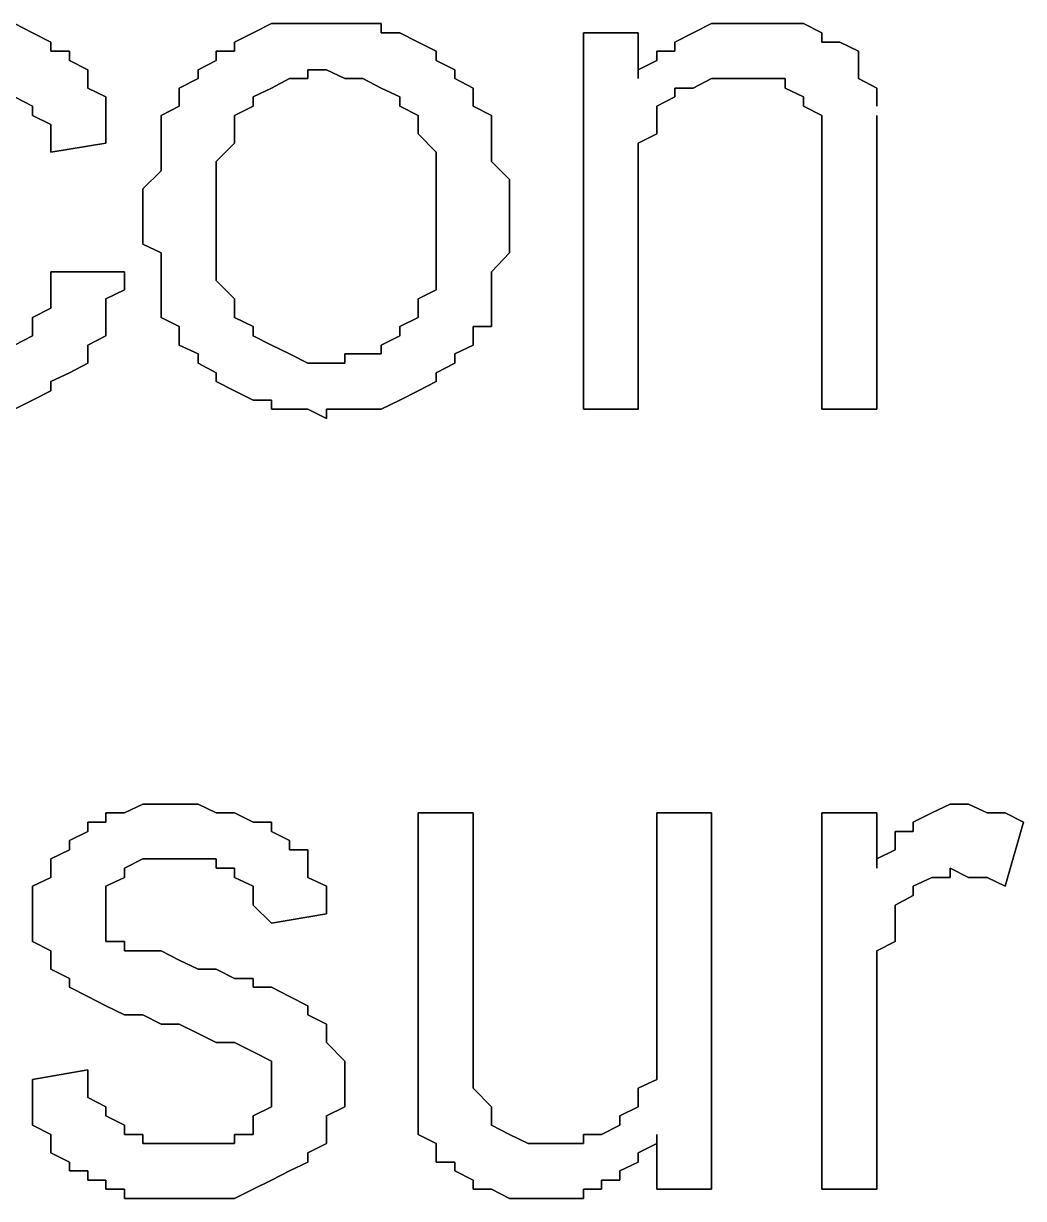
# Model space of a CAD drawing. Header units: metres. Extents: x 2.9 to 42.8, y 1.7 to 28.7.
# Drawn here: x 38.0876 to 38.2799, y 16.3054 to 16.5312 of the extents above; entities that cross this region are included whole.
import ezdxf

# ---------------------------------------------------------------- set-up
doc = ezdxf.new("R2010")
doc.units = ezdxf.units.M
doc.layers.add('GRIS', color=8, linetype='Continuous')

msp = doc.modelspace()

# ---------------------------------------------------------------- linework, layer by layer
at = {"layer": 'GRIS', "lineweight": -3}
for points in [[(38.0894, 16.5294), (38.0859, 16.5312), (38.0894, 16.5294)], [(38.1353, 16.5312), (38.1318, 16.5294), (38.1353, 16.5312)], [(38.1388, 16.5312), (38.1353, 16.5312), (38.1388, 16.5312)], [(38.1423, 16.5312), (38.1388, 16.5312), (38.1423, 16.5312)], [(38.1459, 16.5312), (38.1423, 16.5312), (38.1459, 16.5312)], [(38.1494, 16.5312), (38.1459, 16.5312), (38.1494, 16.5312)], [(38.1529, 16.5312), (38.1494, 16.5312), (38.1529, 16.5312)], [(38.1564, 16.5312), (38.1529, 16.5312), (38.1564, 16.5312)], [(38.1564, 16.5294), (38.1564, 16.5312), (38.1564, 16.5294)], [(38.2199, 16.5312), (38.2164, 16.5294), (38.2199, 16.5312)], [(38.2235, 16.5312), (38.2199, 16.5312), (38.2235, 16.5312)], [(38.227, 16.5312), (38.2235, 16.5312), (38.227, 16.5312)], [(38.2305, 16.5312), (38.227, 16.5312), (38.2305, 16.5312)], [(38.2341, 16.5312), (38.2305, 16.5312), (38.2341, 16.5312)], [(38.2376, 16.5312), (38.2341, 16.5312), (38.2376, 16.5312)], [(38.2411, 16.5294), (38.2376, 16.5312), (38.2411, 16.5294)], [(38.0929, 16.5276), (38.0894, 16.5294), (38.0929, 16.5276)], [(38.1318, 16.5294), (38.1282, 16.5276), (38.1318, 16.5294)], [(38.16, 16.5294), (38.1564, 16.5294), (38.16, 16.5294)], [(38.1635, 16.5276), (38.16, 16.5294), (38.1635, 16.5276)], [(38.2058, 16.5294), (38.1953, 16.5294), (38.2058, 16.5294)], [(38.1953, 16.5294), (38.1953, 16.4571), (38.1953, 16.5294)], [(38.2058, 16.5206), (38.2058, 16.5294), (38.2058, 16.5206)], [(38.2164, 16.5294), (38.2129, 16.5276), (38.2164, 16.5294)], [(38.2411, 16.5276), (38.2411, 16.5294), (38.2411, 16.5276)], [(38.0929, 16.5259), (38.0929, 16.5276), (38.0929, 16.5259)], [(38.1282, 16.5276), (38.1282, 16.5259), (38.1282, 16.5276)], [(38.167, 16.5259), (38.1635, 16.5276), (38.167, 16.5259)], [(38.2129, 16.5276), (38.2129, 16.5259), (38.2129, 16.5276)], [(38.2446, 16.5276), (38.2411, 16.5276), (38.2446, 16.5276)], [(38.2482, 16.5259), (38.2446, 16.5276), (38.2482, 16.5259)], [(38.0965, 16.5259), (38.0929, 16.5259), (38.0965, 16.5259)], [(38.0965, 16.5241), (38.0965, 16.5259), (38.0965, 16.5241)], [(38.1, 16.5223), (38.0965, 16.5241), (38.1, 16.5223)], [(38.1247, 16.5241), (38.1212, 16.5223), (38.1247, 16.5241)], [(38.1282, 16.5259), (38.1247, 16.5259), (38.1282, 16.5259)], [(38.1247, 16.5259), (38.1247, 16.5241), (38.1247, 16.5259)], [(38.167, 16.5241), (38.167, 16.5259), (38.167, 16.5241)], [(38.1706, 16.5223), (38.167, 16.5241), (38.1706, 16.5223)], [(38.2094, 16.5241), (38.2058, 16.5223), (38.2094, 16.5241)], [(38.2129, 16.5259), (38.2094, 16.5259), (38.2129, 16.5259)], [(38.2094, 16.5259), (38.2094, 16.5241), (38.2094, 16.5259)], [(38.2482, 16.5241), (38.2482, 16.5259), (38.2482, 16.5241)], [(38.2482, 16.5206), (38.2482, 16.5241), (38.2482, 16.5206)], [(38.1, 16.5206), (38.1, 16.5223), (38.1, 16.5206)], [(38.1212, 16.5223), (38.1212, 16.5206), (38.1212, 16.5223)], [(38.1423, 16.5206), (38.1423, 16.5223), (38.1423, 16.5206)], [(38.1423, 16.5223), (38.1459, 16.5223), (38.1423, 16.5223)], [(38.1459, 16.5223), (38.1494, 16.5206), (38.1459, 16.5223)], [(38.1706, 16.5206), (38.1706, 16.5223), (38.1706, 16.5206)], [(38.2058, 16.5223), (38.2058, 16.5206), (38.2058, 16.5223)], [(38.1, 16.5188), (38.1, 16.5206), (38.1, 16.5188)], [(38.1212, 16.5206), (38.1176, 16.5188), (38.1212, 16.5206)], [(38.1353, 16.5188), (38.1388, 16.5206), (38.1353, 16.5188)], [(38.1388, 16.5206), (38.1423, 16.5206), (38.1388, 16.5206)], [(38.1494, 16.5206), (38.1529, 16.5206), (38.1494, 16.5206)], [(38.1529, 16.5206), (38.1564, 16.5188), (38.1529, 16.5206)], [(38.1741, 16.5188), (38.1706, 16.5206), (38.1741, 16.5188)], [(38.2164, 16.5188), (38.2199, 16.5206), (38.2164, 16.5188)], [(38.2199, 16.5206), (38.2235, 16.5206), (38.2199, 16.5206)], [(38.2235, 16.5206), (38.227, 16.5206), (38.2235, 16.5206)], [(38.227, 16.5206), (38.2305, 16.5206), (38.227, 16.5206)], [(38.2305, 16.5206), (38.2341, 16.5206), (38.2305, 16.5206)], [(38.2341, 16.5206), (38.2341, 16.5188), (38.2341, 16.5206)], [(38.2517, 16.5188), (38.2482, 16.5206), (38.2517, 16.5188)], [(38.1035, 16.5171), (38.1, 16.5188), (38.1035, 16.5171)], [(38.1176, 16.5188), (38.1176, 16.5171), (38.1176, 16.5188)], [(38.1318, 16.5171), (38.1353, 16.5188), (38.1318, 16.5171)], [(38.1564, 16.5188), (38.16, 16.5171), (38.1564, 16.5188)], [(38.1741, 16.5171), (38.1741, 16.5188), (38.1741, 16.5171)], [(38.2129, 16.5171), (38.2129, 16.5188), (38.2129, 16.5171)], [(38.2129, 16.5188), (38.2164, 16.5188), (38.2129, 16.5188)], [(38.2341, 16.5188), (38.2376, 16.5171), (38.2341, 16.5188)], [(38.2517, 16.5171), (38.2517, 16.5188), (38.2517, 16.5171)], [(38.0859, 16.5171), (38.0894, 16.5153), (38.0859, 16.5171)], [(38.0894, 16.5153), (38.0894, 16.5135), (38.0894, 16.5153)], [(38.1035, 16.5153), (38.1035, 16.5171), (38.1035, 16.5153)], [(38.1035, 16.5118), (38.1035, 16.5153), (38.1035, 16.5118)], [(38.1176, 16.5153), (38.1141, 16.5135), (38.1176, 16.5153)], [(38.1176, 16.5171), (38.1176, 16.5153), (38.1176, 16.5171)], [(38.1282, 16.5135), (38.1318, 16.5153), (38.1282, 16.5135)], [(38.1318, 16.5153), (38.1318, 16.5171), (38.1318, 16.5153)], [(38.16, 16.5171), (38.16, 16.5153), (38.16, 16.5171)], [(38.16, 16.5153), (38.1635, 16.5135), (38.16, 16.5153)], [(38.1741, 16.5153), (38.1741, 16.5171), (38.1741, 16.5153)], [(38.1776, 16.5135), (38.1741, 16.5153), (38.1776, 16.5135)], [(38.2094, 16.5153), (38.2129, 16.5171), (38.2094, 16.5153)], [(38.2094, 16.5135), (38.2094, 16.5153), (38.2094, 16.5135)], [(38.2376, 16.5171), (38.2376, 16.5153), (38.2376, 16.5171)], [(38.2376, 16.5153), (38.2411, 16.5135), (38.2376, 16.5153)], [(38.2517, 16.5153), (38.2517, 16.5171), (38.2517, 16.5153)], [(38.0894, 16.5135), (38.0929, 16.5118), (38.0894, 16.5135)], [(38.1141, 16.5135), (38.1141, 16.5118), (38.1141, 16.5135)], [(38.1282, 16.5118), (38.1282, 16.5135), (38.1282, 16.5118)], [(38.1635, 16.5135), (38.1635, 16.5118), (38.1635, 16.5135)], [(38.1776, 16.5118), (38.1776, 16.5135), (38.1776, 16.5118)], [(38.2094, 16.5118), (38.2094, 16.5135), (38.2094, 16.5118)], [(38.2411, 16.5135), (38.2411, 16.5118), (38.2411, 16.5135)], [(38.2517, 16.51), (38.2517, 16.5135), (38.2517, 16.51)], [(38.0929, 16.5118), (38.0929, 16.51), (38.0929, 16.5118)], [(38.1035, 16.51), (38.1035, 16.5118), (38.1035, 16.51)], [(38.1141, 16.5118), (38.1141, 16.51), (38.1141, 16.5118)], [(38.1282, 16.51), (38.1282, 16.5118), (38.1282, 16.51)], [(38.1635, 16.5118), (38.1635, 16.51), (38.1635, 16.5118)], [(38.1776, 16.5082), (38.1776, 16.5118), (38.1776, 16.5082)], [(38.2094, 16.51), (38.2094, 16.5118), (38.2094, 16.51)], [(38.2411, 16.5118), (38.2411, 16.51), (38.2411, 16.5118)], [(38.0929, 16.51), (38.0929, 16.5065), (38.0929, 16.51)], [(38.1035, 16.5082), (38.1035, 16.51), (38.1035, 16.5082)], [(38.1141, 16.51), (38.1141, 16.5065), (38.1141, 16.51)], [(38.1282, 16.5082), (38.1282, 16.51), (38.1282, 16.5082)], [(38.1635, 16.51), (38.167, 16.5065), (38.1635, 16.51)], [(38.2058, 16.5082), (38.2094, 16.51), (38.2058, 16.5082)], [(38.2411, 16.51), (38.2411, 16.5082), (38.2411, 16.51)], [(38.2517, 16.5082), (38.2517, 16.51), (38.2517, 16.5082)], [(38.0929, 16.5065), (38.1035, 16.5082), (38.0929, 16.5065)], [(38.1141, 16.5065), (38.1141, 16.5047), (38.1141, 16.5065)], [(38.1247, 16.5047), (38.1282, 16.5082), (38.1247, 16.5047)], [(38.167, 16.5065), (38.167, 16.5047), (38.167, 16.5065)], [(38.1776, 16.5065), (38.1776, 16.5082), (38.1776, 16.5065)], [(38.1776, 16.5047), (38.1776, 16.5065), (38.1776, 16.5047)], [(38.2058, 16.5047), (38.2058, 16.5082), (38.2058, 16.5047)], [(38.2411, 16.5082), (38.2411, 16.5047), (38.2411, 16.5082)], [(38.2517, 16.5047), (38.2517, 16.5082), (38.2517, 16.5047)], [(38.1141, 16.5047), (38.1141, 16.5029), (38.1141, 16.5047)], [(38.1247, 16.5029), (38.1247, 16.5047), (38.1247, 16.5029)], [(38.167, 16.5047), (38.167, 16.5029), (38.167, 16.5047)], [(38.1811, 16.5012), (38.1776, 16.5047), (38.1811, 16.5012)], [(38.2058, 16.5029), (38.2058, 16.5047), (38.2058, 16.5029)], [(38.2411, 16.5047), (38.2411, 16.5012), (38.2411, 16.5047)], [(38.2517, 16.5029), (38.2517, 16.5047), (38.2517, 16.5029)], [(38.1141, 16.5029), (38.1106, 16.4994), (38.1141, 16.5029)], [(38.1247, 16.5012), (38.1247, 16.5029), (38.1247, 16.5012)], [(38.167, 16.5029), (38.167, 16.4994), (38.167, 16.5029)], [(38.2058, 16.4994), (38.2058, 16.5029), (38.2058, 16.4994)], [(38.2517, 16.4571), (38.2517, 16.5029), (38.2517, 16.4571)], [(38.1106, 16.4994), (38.1106, 16.4977), (38.1106, 16.4994)], [(38.1247, 16.4977), (38.1247, 16.5012), (38.1247, 16.4977)], [(38.167, 16.4994), (38.167, 16.4977), (38.167, 16.4994)], [(38.1811, 16.4994), (38.1811, 16.5012), (38.1811, 16.4994)], [(38.1811, 16.4959), (38.1811, 16.4994), (38.1811, 16.4959)], [(38.2058, 16.4977), (38.2058, 16.4994), (38.2058, 16.4977)], [(38.2411, 16.5012), (38.2411, 16.4571), (38.2411, 16.5012)], [(38.1106, 16.4977), (38.1106, 16.4941), (38.1106, 16.4977)], [(38.1247, 16.4941), (38.1247, 16.4977), (38.1247, 16.4941)], [(38.167, 16.4977), (38.167, 16.4941), (38.167, 16.4977)], [(38.2058, 16.4571), (38.2058, 16.4977), (38.2058, 16.4571)], [(38.1811, 16.4924), (38.1811, 16.4959), (38.1811, 16.4924)], [(38.1106, 16.4941), (38.1106, 16.4924), (38.1106, 16.4941)], [(38.1247, 16.4906), (38.1247, 16.4941), (38.1247, 16.4906)], [(38.167, 16.4941), (38.167, 16.4924), (38.167, 16.4941)], [(38.1106, 16.4924), (38.1106, 16.4888), (38.1106, 16.4924)], [(38.1247, 16.4888), (38.1247, 16.4906), (38.1247, 16.4888)], [(38.167, 16.4924), (38.167, 16.4906), (38.167, 16.4924)], [(38.167, 16.4906), (38.167, 16.4871), (38.167, 16.4906)], [(38.1811, 16.4888), (38.1811, 16.4924), (38.1811, 16.4888)], [(38.1106, 16.4888), (38.1141, 16.4871), (38.1106, 16.4888)], [(38.1247, 16.4853), (38.1247, 16.4888), (38.1247, 16.4853)], [(38.1811, 16.4871), (38.1811, 16.4888), (38.1811, 16.4871)], [(38.1141, 16.4871), (38.1141, 16.4835), (38.1141, 16.4871)], [(38.167, 16.4871), (38.167, 16.4853), (38.167, 16.4871)], [(38.1776, 16.4835), (38.1811, 16.4871), (38.1776, 16.4835)], [(38.0929, 16.4835), (38.0929, 16.48), (38.0929, 16.4835)], [(38.1071, 16.4835), (38.0929, 16.4835), (38.1071, 16.4835)], [(38.1071, 16.48), (38.1071, 16.4835), (38.1071, 16.48)], [(38.1141, 16.4835), (38.1141, 16.4818), (38.1141, 16.4835)], [(38.1247, 16.4835), (38.1247, 16.4853), (38.1247, 16.4835)], [(38.1247, 16.4818), (38.1247, 16.4835), (38.1247, 16.4818)], [(38.167, 16.4853), (38.167, 16.4818), (38.167, 16.4853)], [(38.1776, 16.4818), (38.1776, 16.4835), (38.1776, 16.4818)], [(38.1141, 16.4818), (38.1141, 16.4783), (38.1141, 16.4818)], [(38.1282, 16.4783), (38.1247, 16.4818), (38.1282, 16.4783)], [(38.167, 16.4818), (38.167, 16.48), (38.167, 16.4818)], [(38.1776, 16.48), (38.1776, 16.4818), (38.1776, 16.48)], [(38.0929, 16.48), (38.0929, 16.4783), (38.0929, 16.48)], [(38.1035, 16.4783), (38.1071, 16.48), (38.1035, 16.4783)], [(38.167, 16.48), (38.1635, 16.4783), (38.167, 16.48)], [(38.1776, 16.4783), (38.1776, 16.48), (38.1776, 16.4783)], [(38.0929, 16.4783), (38.0929, 16.4765), (38.0929, 16.4783)], [(38.1035, 16.4747), (38.1035, 16.4783), (38.1035, 16.4747)], [(38.1141, 16.4783), (38.1141, 16.4765), (38.1141, 16.4783)], [(38.1282, 16.4765), (38.1282, 16.4783), (38.1282, 16.4765)], [(38.1635, 16.4783), (38.1635, 16.4765), (38.1635, 16.4783)], [(38.1776, 16.4747), (38.1776, 16.4783), (38.1776, 16.4747)], [(38.0929, 16.4765), (38.0894, 16.4747), (38.0929, 16.4765)], [(38.0894, 16.4747), (38.0894, 16.473), (38.0894, 16.4747)], [(38.1035, 16.473), (38.1035, 16.4747), (38.1035, 16.473)], [(38.1141, 16.4765), (38.1141, 16.4747), (38.1141, 16.4765)], [(38.1141, 16.4747), (38.1176, 16.473), (38.1141, 16.4747)], [(38.1282, 16.4747), (38.1282, 16.4765), (38.1282, 16.4747)], [(38.1318, 16.473), (38.1282, 16.4747), (38.1318, 16.473)], [(38.1635, 16.4747), (38.16, 16.473), (38.1635, 16.4747)], [(38.1635, 16.4765), (38.1635, 16.4747), (38.1635, 16.4765)], [(38.1776, 16.473), (38.1776, 16.4747), (38.1776, 16.473)], [(38.0894, 16.473), (38.0894, 16.4712), (38.0894, 16.473)], [(38.1035, 16.4712), (38.1035, 16.473), (38.1035, 16.4712)], [(38.1176, 16.473), (38.1176, 16.4712), (38.1176, 16.473)], [(38.1318, 16.4712), (38.1318, 16.473), (38.1318, 16.4712)], [(38.16, 16.473), (38.16, 16.4712), (38.16, 16.473)], [(38.1741, 16.4712), (38.1741, 16.473), (38.1741, 16.4712)], [(38.1741, 16.473), (38.1776, 16.473), (38.1741, 16.473)], [(38.0894, 16.4712), (38.0859, 16.4694), (38.0894, 16.4712)], [(38.1, 16.4694), (38.1035, 16.4712), (38.1, 16.4694)], [(38.1176, 16.4712), (38.1176, 16.4694), (38.1176, 16.4712)], [(38.1353, 16.4694), (38.1318, 16.4712), (38.1353, 16.4694)], [(38.16, 16.4712), (38.1564, 16.4694), (38.16, 16.4712)], [(38.1741, 16.4694), (38.1741, 16.4712), (38.1741, 16.4694)], [(38.1, 16.4677), (38.1, 16.4694), (38.1, 16.4677)], [(38.1, 16.4659), (38.1, 16.4677), (38.1, 16.4659)], [(38.1176, 16.4694), (38.1212, 16.4677), (38.1176, 16.4694)], [(38.1212, 16.4677), (38.1212, 16.4659), (38.1212, 16.4677)], [(38.1388, 16.4677), (38.1353, 16.4694), (38.1388, 16.4677)], [(38.1423, 16.4659), (38.1388, 16.4677), (38.1423, 16.4659)], [(38.1529, 16.4677), (38.1494, 16.4677), (38.1529, 16.4677)], [(38.1494, 16.4677), (38.1494, 16.4659), (38.1494, 16.4677)], [(38.1564, 16.4677), (38.1529, 16.4677), (38.1564, 16.4677)], [(38.1564, 16.4694), (38.1564, 16.4677), (38.1564, 16.4694)], [(38.1706, 16.4677), (38.1741, 16.4694), (38.1706, 16.4677)], [(38.1706, 16.4659), (38.1706, 16.4677), (38.1706, 16.4659)], [(38.0965, 16.4641), (38.1, 16.4659), (38.0965, 16.4641)], [(38.1212, 16.4659), (38.1247, 16.4641), (38.1212, 16.4659)], [(38.1459, 16.4659), (38.1423, 16.4659), (38.1459, 16.4659)], [(38.1494, 16.4659), (38.1459, 16.4659), (38.1494, 16.4659)], [(38.167, 16.4641), (38.1706, 16.4659), (38.167, 16.4641)], [(38.0929, 16.4624), (38.0965, 16.4641), (38.0929, 16.4624)], [(38.1247, 16.4641), (38.1247, 16.4624), (38.1247, 16.4641)], [(38.167, 16.4624), (38.167, 16.4641), (38.167, 16.4624)], [(38.0929, 16.4606), (38.0929, 16.4624), (38.0929, 16.4606)], [(38.1247, 16.4624), (38.1282, 16.4606), (38.1247, 16.4624)], [(38.1635, 16.4606), (38.167, 16.4624), (38.1635, 16.4606)], [(38.0859, 16.4571), (38.0894, 16.4588), (38.0859, 16.4571)], [(38.0894, 16.4588), (38.0929, 16.4606), (38.0894, 16.4588)], [(38.1282, 16.4606), (38.1318, 16.4588), (38.1282, 16.4606)], [(38.1318, 16.4588), (38.1353, 16.4588), (38.1318, 16.4588)], [(38.1353, 16.4588), (38.1353, 16.4571), (38.1353, 16.4588)], [(38.1564, 16.4571), (38.16, 16.4588), (38.1564, 16.4571)], [(38.16, 16.4588), (38.1635, 16.4606), (38.16, 16.4588)], [(38.1353, 16.4571), (38.1388, 16.4571), (38.1353, 16.4571)], [(38.1388, 16.4571), (38.1423, 16.4571), (38.1388, 16.4571)], [(38.1423, 16.4571), (38.1459, 16.4553), (38.1423, 16.4571)], [(38.1459, 16.4553), (38.1459, 16.4571), (38.1459, 16.4553)], [(38.1459, 16.4571), (38.1494, 16.4571), (38.1459, 16.4571)], [(38.1494, 16.4571), (38.1529, 16.4571), (38.1494, 16.4571)], [(38.1529, 16.4571), (38.1564, 16.4571), (38.1529, 16.4571)], [(38.1953, 16.4571), (38.2058, 16.4571), (38.1953, 16.4571)], [(38.2411, 16.4571), (38.2517, 16.4571), (38.2411, 16.4571)], [(38.1106, 16.3812), (38.1071, 16.3795), (38.1106, 16.3812)], [(38.1141, 16.3812), (38.1106, 16.3812), (38.1141, 16.3812)], [(38.1176, 16.3812), (38.1141, 16.3812), (38.1176, 16.3812)], [(38.1212, 16.3812), (38.1176, 16.3812), (38.1212, 16.3812)], [(38.1247, 16.3795), (38.1212, 16.3812), (38.1247, 16.3795)], [(38.2658, 16.3812), (38.2623, 16.3795), (38.2658, 16.3812)], [(38.2693, 16.3812), (38.2658, 16.3812), (38.2693, 16.3812)], [(38.2729, 16.3795), (38.2693, 16.3812), (38.2729, 16.3795)], [(38.1035, 16.3777), (38.1, 16.3777), (38.1035, 16.3777)], [(38.1, 16.3777), (38.1, 16.3759), (38.1, 16.3777)], [(38.1071, 16.3795), (38.1035, 16.3795), (38.1071, 16.3795)], [(38.1035, 16.3795), (38.1035, 16.3777), (38.1035, 16.3795)], [(38.1282, 16.3795), (38.1247, 16.3795), (38.1282, 16.3795)], [(38.1318, 16.3777), (38.1282, 16.3795), (38.1318, 16.3777)], [(38.1353, 16.3777), (38.1318, 16.3777), (38.1353, 16.3777)], [(38.1353, 16.3759), (38.1353, 16.3777), (38.1353, 16.3759)], [(38.1741, 16.3795), (38.1635, 16.3795), (38.1741, 16.3795)], [(38.1635, 16.3795), (38.1635, 16.3336), (38.1635, 16.3795)], [(38.1741, 16.3389), (38.1741, 16.3795), (38.1741, 16.3389)], [(38.2199, 16.3795), (38.2094, 16.3795), (38.2199, 16.3795)], [(38.2094, 16.3795), (38.2094, 16.3407), (38.2094, 16.3795)], [(38.2199, 16.3072), (38.2199, 16.3795), (38.2199, 16.3072)], [(38.2517, 16.3795), (38.2411, 16.3795), (38.2517, 16.3795)], [(38.2411, 16.3795), (38.2411, 16.3072), (38.2411, 16.3795)], [(38.2517, 16.3689), (38.2517, 16.3795), (38.2517, 16.3689)], [(38.2623, 16.3795), (38.2587, 16.3777), (38.2623, 16.3795)], [(38.2587, 16.3777), (38.2587, 16.3759), (38.2587, 16.3777)], [(38.2764, 16.3795), (38.2729, 16.3795), (38.2764, 16.3795)], [(38.2799, 16.3777), (38.2764, 16.3795), (38.2799, 16.3777)], [(38.2764, 16.3654), (38.2799, 16.3777), (38.2764, 16.3654)], [(38.1, 16.3759), (38.0965, 16.3742), (38.1, 16.3759)], [(38.1388, 16.3742), (38.1353, 16.3759), (38.1388, 16.3742)], [(38.2587, 16.3759), (38.2552, 16.3759), (38.2587, 16.3759)], [(38.2552, 16.3759), (38.2552, 16.3724), (38.2552, 16.3759)], [(38.0965, 16.3742), (38.0965, 16.3724), (38.0965, 16.3742)], [(38.1388, 16.3724), (38.1388, 16.3742), (38.1388, 16.3724)], [(38.0965, 16.3724), (38.0929, 16.3707), (38.0965, 16.3724)], [(38.0929, 16.3707), (38.0929, 16.3689), (38.0929, 16.3707)], [(38.1071, 16.3689), (38.1106, 16.3707), (38.1071, 16.3689)], [(38.1106, 16.3707), (38.1141, 16.3707), (38.1106, 16.3707)], [(38.1141, 16.3707), (38.1176, 16.3707), (38.1141, 16.3707)], [(38.1176, 16.3707), (38.1212, 16.3707), (38.1176, 16.3707)], [(38.1212, 16.3707), (38.1247, 16.3707), (38.1212, 16.3707)], [(38.1247, 16.3707), (38.1247, 16.3689), (38.1247, 16.3707)], [(38.1423, 16.3724), (38.1388, 16.3724), (38.1423, 16.3724)], [(38.1423, 16.3707), (38.1423, 16.3724), (38.1423, 16.3707)], [(38.1423, 16.3671), (38.1423, 16.3707), (38.1423, 16.3671)], [(38.2552, 16.3724), (38.2517, 16.3707), (38.2552, 16.3724)], [(38.2517, 16.3707), (38.2517, 16.3689), (38.2517, 16.3707)], [(38.0929, 16.3689), (38.0929, 16.3671), (38.0929, 16.3689)], [(38.1071, 16.3671), (38.1071, 16.3689), (38.1071, 16.3671)], [(38.1247, 16.3689), (38.1282, 16.3689), (38.1247, 16.3689)], [(38.1282, 16.3689), (38.1282, 16.3671), (38.1282, 16.3689)], [(38.2658, 16.3671), (38.2658, 16.3689), (38.2658, 16.3671)], [(38.2658, 16.3689), (38.2693, 16.3671), (38.2658, 16.3689)], [(38.0929, 16.3671), (38.0894, 16.3654), (38.0929, 16.3671)], [(38.1035, 16.3654), (38.1071, 16.3671), (38.1035, 16.3654)], [(38.1282, 16.3671), (38.1318, 16.3654), (38.1282, 16.3671)], [(38.1459, 16.3654), (38.1423, 16.3671), (38.1459, 16.3654)], [(38.2587, 16.3654), (38.2623, 16.3671), (38.2587, 16.3654)], [(38.2623, 16.3671), (38.2658, 16.3671), (38.2623, 16.3671)], [(38.2693, 16.3671), (38.2729, 16.3671), (38.2693, 16.3671)], [(38.2729, 16.3671), (38.2764, 16.3654), (38.2729, 16.3671)], [(38.0894, 16.3654), (38.0894, 16.3618), (38.0894, 16.3654)], [(38.1035, 16.3636), (38.1035, 16.3654), (38.1035, 16.3636)], [(38.1318, 16.3654), (38.1318, 16.3636), (38.1318, 16.3654)], [(38.1459, 16.3636), (38.1459, 16.3654), (38.1459, 16.3636)], [(38.2587, 16.3636), (38.2587, 16.3654), (38.2587, 16.3636)], [(38.0894, 16.3618), (38.0894, 16.3601), (38.0894, 16.3618)], [(38.1035, 16.3618), (38.1035, 16.3636), (38.1035, 16.3618)], [(38.1035, 16.3583), (38.1035, 16.3618), (38.1035, 16.3583)], [(38.1318, 16.3636), (38.1318, 16.3618), (38.1318, 16.3636)], [(38.1318, 16.3618), (38.1353, 16.3583), (38.1318, 16.3618)], [(38.1459, 16.3601), (38.1459, 16.3636), (38.1459, 16.3601)], [(38.2552, 16.3618), (38.2587, 16.3636), (38.2552, 16.3618)], [(38.2552, 16.3601), (38.2552, 16.3618), (38.2552, 16.3601)], [(38.0894, 16.3601), (38.0894, 16.3565), (38.0894, 16.3601)], [(38.1353, 16.3583), (38.1459, 16.3601), (38.1353, 16.3583)], [(38.2552, 16.3583), (38.2552, 16.3601), (38.2552, 16.3583)], [(38.1035, 16.3565), (38.1035, 16.3583), (38.1035, 16.3565)], [(38.2552, 16.3565), (38.2552, 16.3583), (38.2552, 16.3565)], [(38.0894, 16.3565), (38.0894, 16.3548), (38.0894, 16.3565)], [(38.0894, 16.3548), (38.0929, 16.353), (38.0894, 16.3548)], [(38.1035, 16.3548), (38.1035, 16.3565), (38.1035, 16.3548)], [(38.1071, 16.3548), (38.1035, 16.3548), (38.1071, 16.3548)], [(38.1071, 16.353), (38.1071, 16.3548), (38.1071, 16.353)], [(38.2517, 16.353), (38.2552, 16.3548), (38.2517, 16.353)], [(38.2552, 16.3548), (38.2552, 16.3565), (38.2552, 16.3548)], [(38.0929, 16.353), (38.0929, 16.3495), (38.0929, 16.353)], [(38.1106, 16.353), (38.1071, 16.353), (38.1106, 16.353)], [(38.1141, 16.353), (38.1106, 16.353), (38.1141, 16.353)], [(38.1176, 16.3512), (38.1141, 16.353), (38.1176, 16.3512)], [(38.2517, 16.3495), (38.2517, 16.353), (38.2517, 16.3495)], [(38.1212, 16.3495), (38.1176, 16.3512), (38.1212, 16.3495)], [(38.0929, 16.3495), (38.0965, 16.3477), (38.0929, 16.3495)], [(38.1247, 16.3495), (38.1212, 16.3495), (38.1247, 16.3495)], [(38.1282, 16.3477), (38.1247, 16.3495), (38.1282, 16.3477)], [(38.2517, 16.3477), (38.2517, 16.3495), (38.2517, 16.3477)], [(38.0965, 16.3477), (38.0965, 16.346), (38.0965, 16.3477)], [(38.0965, 16.346), (38.1, 16.3442), (38.0965, 16.346)], [(38.1318, 16.3477), (38.1282, 16.3477), (38.1318, 16.3477)], [(38.1318, 16.346), (38.1318, 16.3477), (38.1318, 16.346)], [(38.1353, 16.346), (38.1318, 16.346), (38.1353, 16.346)], [(38.1388, 16.3442), (38.1353, 16.346), (38.1388, 16.3442)], [(38.2517, 16.3442), (38.2517, 16.3477), (38.2517, 16.3442)], [(38.1, 16.3442), (38.1035, 16.3424), (38.1, 16.3442)], [(38.1423, 16.3424), (38.1388, 16.3442), (38.1423, 16.3424)], [(38.2517, 16.3072), (38.2517, 16.3442), (38.2517, 16.3072)], [(38.1035, 16.3424), (38.1071, 16.3407), (38.1035, 16.3424)], [(38.1423, 16.3407), (38.1423, 16.3424), (38.1423, 16.3407)], [(38.1071, 16.3407), (38.1106, 16.3407), (38.1071, 16.3407)], [(38.1106, 16.3407), (38.1141, 16.3389), (38.1106, 16.3407)], [(38.1141, 16.3389), (38.1176, 16.3389), (38.1141, 16.3389)], [(38.1176, 16.3389), (38.1212, 16.3371), (38.1176, 16.3389)], [(38.1459, 16.3389), (38.1423, 16.3407), (38.1459, 16.3389)], [(38.1459, 16.3371), (38.1459, 16.3389), (38.1459, 16.3371)], [(38.1741, 16.3354), (38.1741, 16.3389), (38.1741, 16.3354)], [(38.2094, 16.3407), (38.2094, 16.3371), (38.2094, 16.3407)], [(38.1212, 16.3371), (38.1247, 16.3354), (38.1212, 16.3371)], [(38.1459, 16.3354), (38.1459, 16.3371), (38.1459, 16.3354)], [(38.2094, 16.3371), (38.2094, 16.3354), (38.2094, 16.3371)], [(38.1247, 16.3354), (38.1282, 16.3354), (38.1247, 16.3354)], [(38.1282, 16.3354), (38.1318, 16.3336), (38.1282, 16.3354)], [(38.1494, 16.3318), (38.1459, 16.3354), (38.1494, 16.3318)], [(38.1741, 16.3318), (38.1741, 16.3354), (38.1741, 16.3318)], [(38.2094, 16.3354), (38.2094, 16.3318), (38.2094, 16.3354)], [(38.1318, 16.3336), (38.1353, 16.3318), (38.1318, 16.3336)], [(38.1635, 16.3336), (38.1635, 16.3318), (38.1635, 16.3336)], [(38.1, 16.3301), (38.0894, 16.3283), (38.1, 16.3301)], [(38.1, 16.3283), (38.1, 16.3301), (38.1, 16.3283)], [(38.1353, 16.3318), (38.1353, 16.3283), (38.1353, 16.3318)], [(38.1494, 16.3301), (38.1494, 16.3318), (38.1494, 16.3301)], [(38.1494, 16.3283), (38.1494, 16.3301), (38.1494, 16.3283)], [(38.1635, 16.3318), (38.1635, 16.3283), (38.1635, 16.3318)], [(38.1741, 16.3301), (38.1741, 16.3318), (38.1741, 16.3301)], [(38.1741, 16.3283), (38.1741, 16.3301), (38.1741, 16.3283)], [(38.2094, 16.3318), (38.2094, 16.3301), (38.2094, 16.3318)], [(38.2094, 16.3301), (38.2094, 16.3283), (38.2094, 16.3301)], [(38.0894, 16.3283), (38.0894, 16.3266), (38.0894, 16.3283)], [(38.1, 16.3248), (38.1, 16.3283), (38.1, 16.3248)], [(38.1353, 16.3283), (38.1353, 16.3266), (38.1353, 16.3283)], [(38.1494, 16.3266), (38.1494, 16.3283), (38.1494, 16.3266)], [(38.1635, 16.3283), (38.1635, 16.3266), (38.1635, 16.3283)], [(38.1741, 16.3266), (38.1741, 16.3283), (38.1741, 16.3266)], [(38.2094, 16.3283), (38.2058, 16.3266), (38.2094, 16.3283)], [(38.0894, 16.3266), (38.0894, 16.3248), (38.0894, 16.3266)], [(38.1353, 16.3266), (38.1353, 16.3248), (38.1353, 16.3266)], [(38.1494, 16.323), (38.1494, 16.3266), (38.1494, 16.323)], [(38.1635, 16.3266), (38.1635, 16.3248), (38.1635, 16.3266)], [(38.1776, 16.323), (38.1741, 16.3266), (38.1776, 16.323)], [(38.2058, 16.3266), (38.2058, 16.3248), (38.2058, 16.3266)], [(38.0894, 16.3248), (38.0894, 16.3213), (38.0894, 16.3248)], [(38.1035, 16.323), (38.1, 16.3248), (38.1035, 16.323)], [(38.1353, 16.3248), (38.1353, 16.323), (38.1353, 16.3248)], [(38.1635, 16.3248), (38.1635, 16.323), (38.1635, 16.3248)], [(38.2058, 16.3248), (38.2058, 16.323), (38.2058, 16.3248)], [(38.0894, 16.3213), (38.0894, 16.3195), (38.0894, 16.3213)], [(38.1035, 16.3213), (38.1035, 16.323), (38.1035, 16.3213)], [(38.1071, 16.3195), (38.1035, 16.3213), (38.1071, 16.3195)], [(38.1353, 16.323), (38.1318, 16.3213), (38.1353, 16.323)], [(38.1318, 16.3213), (38.1318, 16.3195), (38.1318, 16.3213)], [(38.1459, 16.3213), (38.1494, 16.323), (38.1459, 16.3213)], [(38.1459, 16.3195), (38.1459, 16.3213), (38.1459, 16.3195)], [(38.1635, 16.323), (38.1635, 16.3195), (38.1635, 16.323)], [(38.1776, 16.3213), (38.1776, 16.323), (38.1776, 16.3213)], [(38.1776, 16.3195), (38.1776, 16.3213), (38.1776, 16.3195)], [(38.2058, 16.323), (38.2023, 16.3213), (38.2058, 16.323)], [(38.2023, 16.3213), (38.2023, 16.3195), (38.2023, 16.3213)], [(38.0894, 16.3195), (38.0929, 16.3177), (38.0894, 16.3195)], [(38.1071, 16.3177), (38.1071, 16.3195), (38.1071, 16.3177)], [(38.1318, 16.3195), (38.1318, 16.3177), (38.1318, 16.3195)], [(38.1459, 16.316), (38.1459, 16.3195), (38.1459, 16.316)], [(38.1635, 16.3195), (38.1635, 16.3177), (38.1635, 16.3195)], [(38.1811, 16.3177), (38.1776, 16.3195), (38.1811, 16.3177)], [(38.2023, 16.3195), (38.1988, 16.3177), (38.2023, 16.3195)], [(38.0929, 16.3177), (38.0929, 16.316), (38.0929, 16.3177)], [(38.1106, 16.3177), (38.1071, 16.3177), (38.1106, 16.3177)], [(38.1106, 16.316), (38.1106, 16.3177), (38.1106, 16.316)], [(38.1318, 16.3177), (38.1282, 16.3177), (38.1318, 16.3177)], [(38.1282, 16.3177), (38.1282, 16.316), (38.1282, 16.3177)], [(38.1635, 16.3177), (38.167, 16.316), (38.1635, 16.3177)], [(38.1847, 16.316), (38.1811, 16.3177), (38.1847, 16.316)], [(38.1988, 16.3177), (38.1953, 16.3177), (38.1988, 16.3177)], [(38.1953, 16.3177), (38.1953, 16.316), (38.1953, 16.3177)], [(38.2094, 16.316), (38.2094, 16.3177), (38.2094, 16.316)], [(38.2094, 16.3177), (38.2094, 16.3072), (38.2094, 16.3177)], [(38.0929, 16.316), (38.0929, 16.3142), (38.0929, 16.316)], [(38.0929, 16.3142), (38.0965, 16.3124), (38.0929, 16.3142)], [(38.1141, 16.316), (38.1106, 16.316), (38.1141, 16.316)], [(38.1176, 16.316), (38.1141, 16.316), (38.1176, 16.316)], [(38.1212, 16.316), (38.1176, 16.316), (38.1212, 16.316)], [(38.1247, 16.316), (38.1212, 16.316), (38.1247, 16.316)], [(38.1282, 16.316), (38.1247, 16.316), (38.1282, 16.316)], [(38.1423, 16.3142), (38.1459, 16.316), (38.1423, 16.3142)], [(38.1423, 16.3124), (38.1423, 16.3142), (38.1423, 16.3124)], [(38.167, 16.316), (38.167, 16.3142), (38.167, 16.316)], [(38.167, 16.3142), (38.167, 16.3124), (38.167, 16.3142)], [(38.1882, 16.316), (38.1847, 16.316), (38.1882, 16.316)], [(38.1917, 16.316), (38.1882, 16.316), (38.1917, 16.316)], [(38.1953, 16.316), (38.1917, 16.316), (38.1953, 16.316)], [(38.2058, 16.3142), (38.2094, 16.316), (38.2058, 16.3142)], [(38.2058, 16.3124), (38.2058, 16.3142), (38.2058, 16.3124)], [(38.0965, 16.3124), (38.0965, 16.3107), (38.0965, 16.3124)], [(38.1388, 16.3107), (38.1423, 16.3124), (38.1388, 16.3107)], [(38.167, 16.3124), (38.1706, 16.3124), (38.167, 16.3124)], [(38.1706, 16.3124), (38.1706, 16.3107), (38.1706, 16.3124)], [(38.2023, 16.3107), (38.2058, 16.3124), (38.2023, 16.3107)], [(38.0965, 16.3107), (38.1, 16.3107), (38.0965, 16.3107)], [(38.1, 16.3107), (38.1, 16.3089), (38.1, 16.3107)], [(38.1353, 16.3089), (38.1388, 16.3107), (38.1353, 16.3089)], [(38.1706, 16.3107), (38.1741, 16.3089), (38.1706, 16.3107)], [(38.2023, 16.3089), (38.2023, 16.3107), (38.2023, 16.3089)], [(38.1, 16.3089), (38.1035, 16.3089), (38.1, 16.3089)], [(38.1035, 16.3089), (38.1035, 16.3072), (38.1035, 16.3089)], [(38.1318, 16.3072), (38.1353, 16.3089), (38.1318, 16.3072)], [(38.1741, 16.3089), (38.1741, 16.3072), (38.1741, 16.3089)], [(38.1988, 16.3072), (38.1988, 16.3089), (38.1988, 16.3072)], [(38.1988, 16.3089), (38.2023, 16.3089), (38.1988, 16.3089)], [(38.1035, 16.3072), (38.1071, 16.3072), (38.1035, 16.3072)], [(38.1071, 16.3072), (38.1071, 16.3054), (38.1071, 16.3072)], [(38.1071, 16.3054), (38.1106, 16.3054), (38.1071, 16.3054)], [(38.1106, 16.3054), (38.1141, 16.3054), (38.1106, 16.3054)], [(38.1141, 16.3054), (38.1176, 16.3054), (38.1141, 16.3054)], [(38.1176, 16.3054), (38.1212, 16.3054), (38.1176, 16.3054)], [(38.1212, 16.3054), (38.1247, 16.3054), (38.1212, 16.3054)], [(38.1247, 16.3054), (38.1282, 16.3054), (38.1247, 16.3054)], [(38.1282, 16.3054), (38.1318, 16.3072), (38.1282, 16.3054)], [(38.1741, 16.3072), (38.1776, 16.3072), (38.1741, 16.3072)], [(38.1776, 16.3072), (38.1811, 16.3054), (38.1776, 16.3072)], [(38.1811, 16.3054), (38.1847, 16.3054), (38.1811, 16.3054)], [(38.1847, 16.3054), (38.1882, 16.3054), (38.1847, 16.3054)], [(38.1882, 16.3054), (38.1917, 16.3054), (38.1882, 16.3054)], [(38.1917, 16.3054), (38.1953, 16.3054), (38.1917, 16.3054)], [(38.1953, 16.3054), (38.1953, 16.3072), (38.1953, 16.3054)], [(38.1953, 16.3072), (38.1988, 16.3072), (38.1953, 16.3072)], [(38.2094, 16.3072), (38.2199, 16.3072), (38.2094, 16.3072)], [(38.2411, 16.3072), (38.2517, 16.3072), (38.2411, 16.3072)]]:
    msp.add_lwpolyline(points, dxfattribs=at)

doc.saveas('drawing.dxf')
